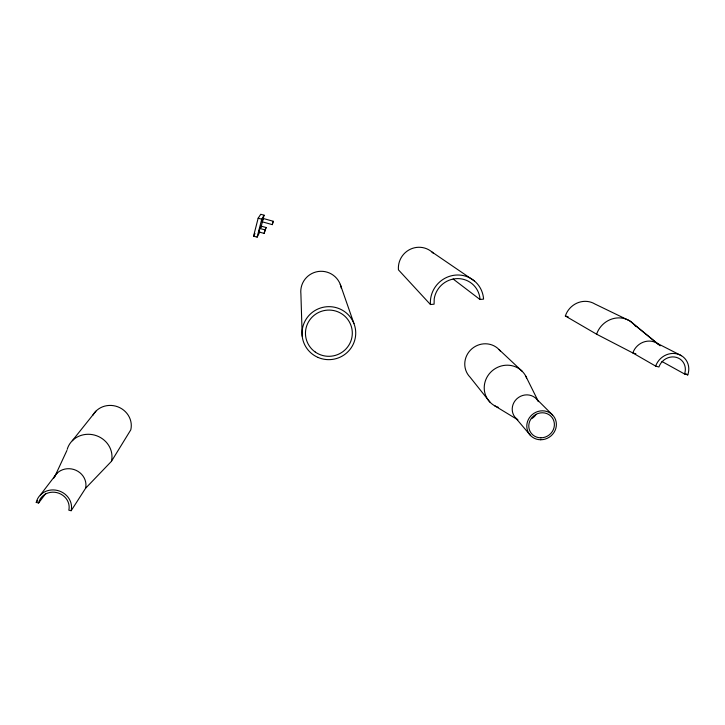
<?xml version="1.0" encoding="UTF-8"?>
<svg xmlns="http://www.w3.org/2000/svg" width="725" height="725" viewBox="0 0 725 725"><rect width="100%" height="100%" fill="white"/><g stroke="black" fill="none" stroke-linecap="round" stroke-linejoin="round"><path stroke-width="1.09" d="M262.631 220.01L263.012 218.415L273.171 221.243L272.772 222.829M430.451 304.545A27.052 26.236 -46.4 0 1 455.101 275.138A27.052 26.236 -46.4 0 1 483.575 299.117L479.959 299.479L479.986 298.772A23.445 22.738 -46.4 0 0 457.674 278.599A23.445 22.738 -46.4 0 0 434.212 298.854L434.085 304.174L430.451 304.545L398.442 269.845A20.581 20.155 -54.6 0 1 433.423 253.378M262.513 220.219L262.142 221.778L272.292 224.632L272.691 223.046M273.162 221.27L272.292 224.632M259.795 231.946L257.139 237.138L253.56 236.151L258.154 218.216L260.746 214.274L264.09 215.207L260.864 227.759M257.139 237.138L261.743 219.213L264.09 215.207M259.795 228.448L258.897 231.955L264.145 233.396L266.12 227.514L261.054 226.109L259.795 228.448L265.042 229.898L266.12 227.514M260.402 228.647L261.054 226.109M264.145 233.396L265.042 229.898M263.012 218.415L262.142 221.814M54.366 477.449L66.918 450.452M253.56 236.151L255.01 233.586M37.591 500.685L36.25 502.443L38.606 502.996A15.533 14.273 16.1 0 1 56.894 492.628A15.533 14.273 16.1 0 1 68.821 510.164L71.159 510.726L85.577 488.278L111.442 461.336L130.79 429.834A20.499 19.276 19.2 0 0 117.921 406.861A20.499 19.276 19.2 0 0 92.836 415.244M38.606 502.996L45.892 493.308M40.41 494.921L56.885 473.38M72.31 440.718L95.89 411.193M568.164 316.78L565.328 315.991L596.584 334.189L632.825 352.957L655.654 366.107L658.916 366.995A14.147 13.005 -43.9 0 1 676.343 357.362A14.147 13.005 -43.9 0 1 684.545 374L687.789 374.888L685.805 373.792M635.888 353.8L632.825 352.957A16.593 15.352 -44.5 0 1 658.662 344.42M258.154 218.216L261.743 219.213M681.509 355.73L657.022 343.242L629.753 320.867L595.007 304.047A20.336 19.14 -46.8 0 0 565.346 316M661.934 361.494L684.554 374M494.414 405.619L517.614 419.702M431.882 251.938L474.54 281.073M453.134 279.007L479.959 299.479M634.049 324.392L660.131 345.798M499.017 349.541L522.462 371.562M536.391 398.841L552.613 415.035M515.819 418.153L530.6 435.589M490.028 402.212L470.036 377.127A20.01 19.185 -37.5 0 1 471.884 348.798A20.01 19.185 -37.5 0 1 500.332 351.072M525.725 376.058L538.448 401.659M340.261 284.318L353.963 323.604M302.207 336.309L300.902 293.969A20.436 20.345 3.8 0 1 318.402 271.476A20.436 20.345 3.8 0 1 341.375 288.432M655.663 366.107A17.735 16.303 -43.9 0 1 677.513 354.017A17.735 16.303 -43.9 0 1 687.78 374.888M596.603 334.198A22.729 21.197 -45.5 0 1 614.365 318.347A22.729 21.197 -45.5 0 1 635.435 326.132M517.84 419.829A14.119 13.349 -35.1 0 1 516.78 398.868A14.119 13.349 -35.1 0 1 538.004 400.907M536.156 414.356A12.225 11.555 -35.1 0 1 531.552 418.669M498.519 407.432A22.33 21.261 -36.1 0 1 490.553 372.36A22.33 21.261 -36.1 0 1 526.667 378.078M53.559 478.5A16.775 15.515 16.8 0 1 73.823 469.483A16.775 15.515 16.8 0 1 85.577 488.278M67.198 449.373A22.928 21.369 17.8 0 1 94.64 435.127A22.928 21.369 17.8 0 1 111.442 461.336M36.25 502.443A17.944 16.485 16.1 0 1 57.384 490.444A17.944 16.485 16.1 0 1 71.159 510.726M317.922 357.389A26.861 26.499 -8 0 0 355.585 330.319A26.861 26.499 -8 0 0 313.127 311.75A26.861 26.499 -8 0 0 317.922 357.389M315.23 352.024A23.427 23.109 -8 0 0 352.196 335.385A23.427 23.109 -8 0 0 319.236 312.167A23.427 23.109 -8 0 0 315.23 352.024M540.741 439.758A15.08 14.183 -34.5 0 0 554.797 418.035A15.08 14.183 -34.5 0 0 529.205 418.053A15.08 14.183 -34.5 0 0 540.741 439.758M540.859 437.827A13.05 12.271 -34.5 0 0 553.021 419.014A13.05 12.271 -34.5 0 0 530.872 419.05A13.05 12.271 -34.5 0 0 540.859 437.827"/></g></svg>
